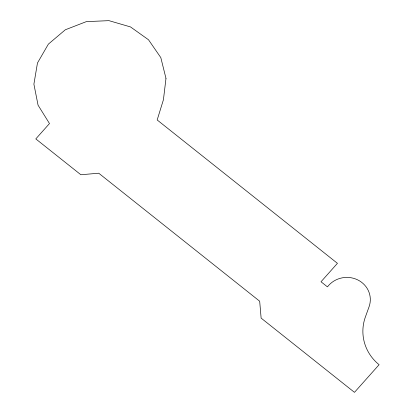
<?xml version="1.0" encoding="UTF-8"?>
<svg xmlns="http://www.w3.org/2000/svg" width="413" height="413" viewBox="0 0 413 413"><rect width="100%" height="100%" fill="white"/><g stroke="black" fill="none" stroke-linecap="round" stroke-linejoin="round"><path stroke-width="0.62" d="M165.985 78.403L163.434 99.703L157.177 119.971L337.436 263.334L321.015 281.764L327.452 286.88A23.68 22.39 -5.1 0 1 357.529 279.802A23.68 22.39 -5.1 0 1 369.041 306.854L365.407 316.916A46.85 44.299 -5.1 0 0 379.103 364.705L354.473 392.35L261.124 318.108L259.679 301.216L98.738 173.217L80.865 174.751L35.802 138.913L49.488 123.554L38.063 105.176L33.897 84.169L37.469 62.993L48.373 44.124L65.321 29.777L86.332 21.636L108.944 20.65L130.513 26.933L148.499 39.756L160.807 57.608L165.985 78.403"/></g></svg>
